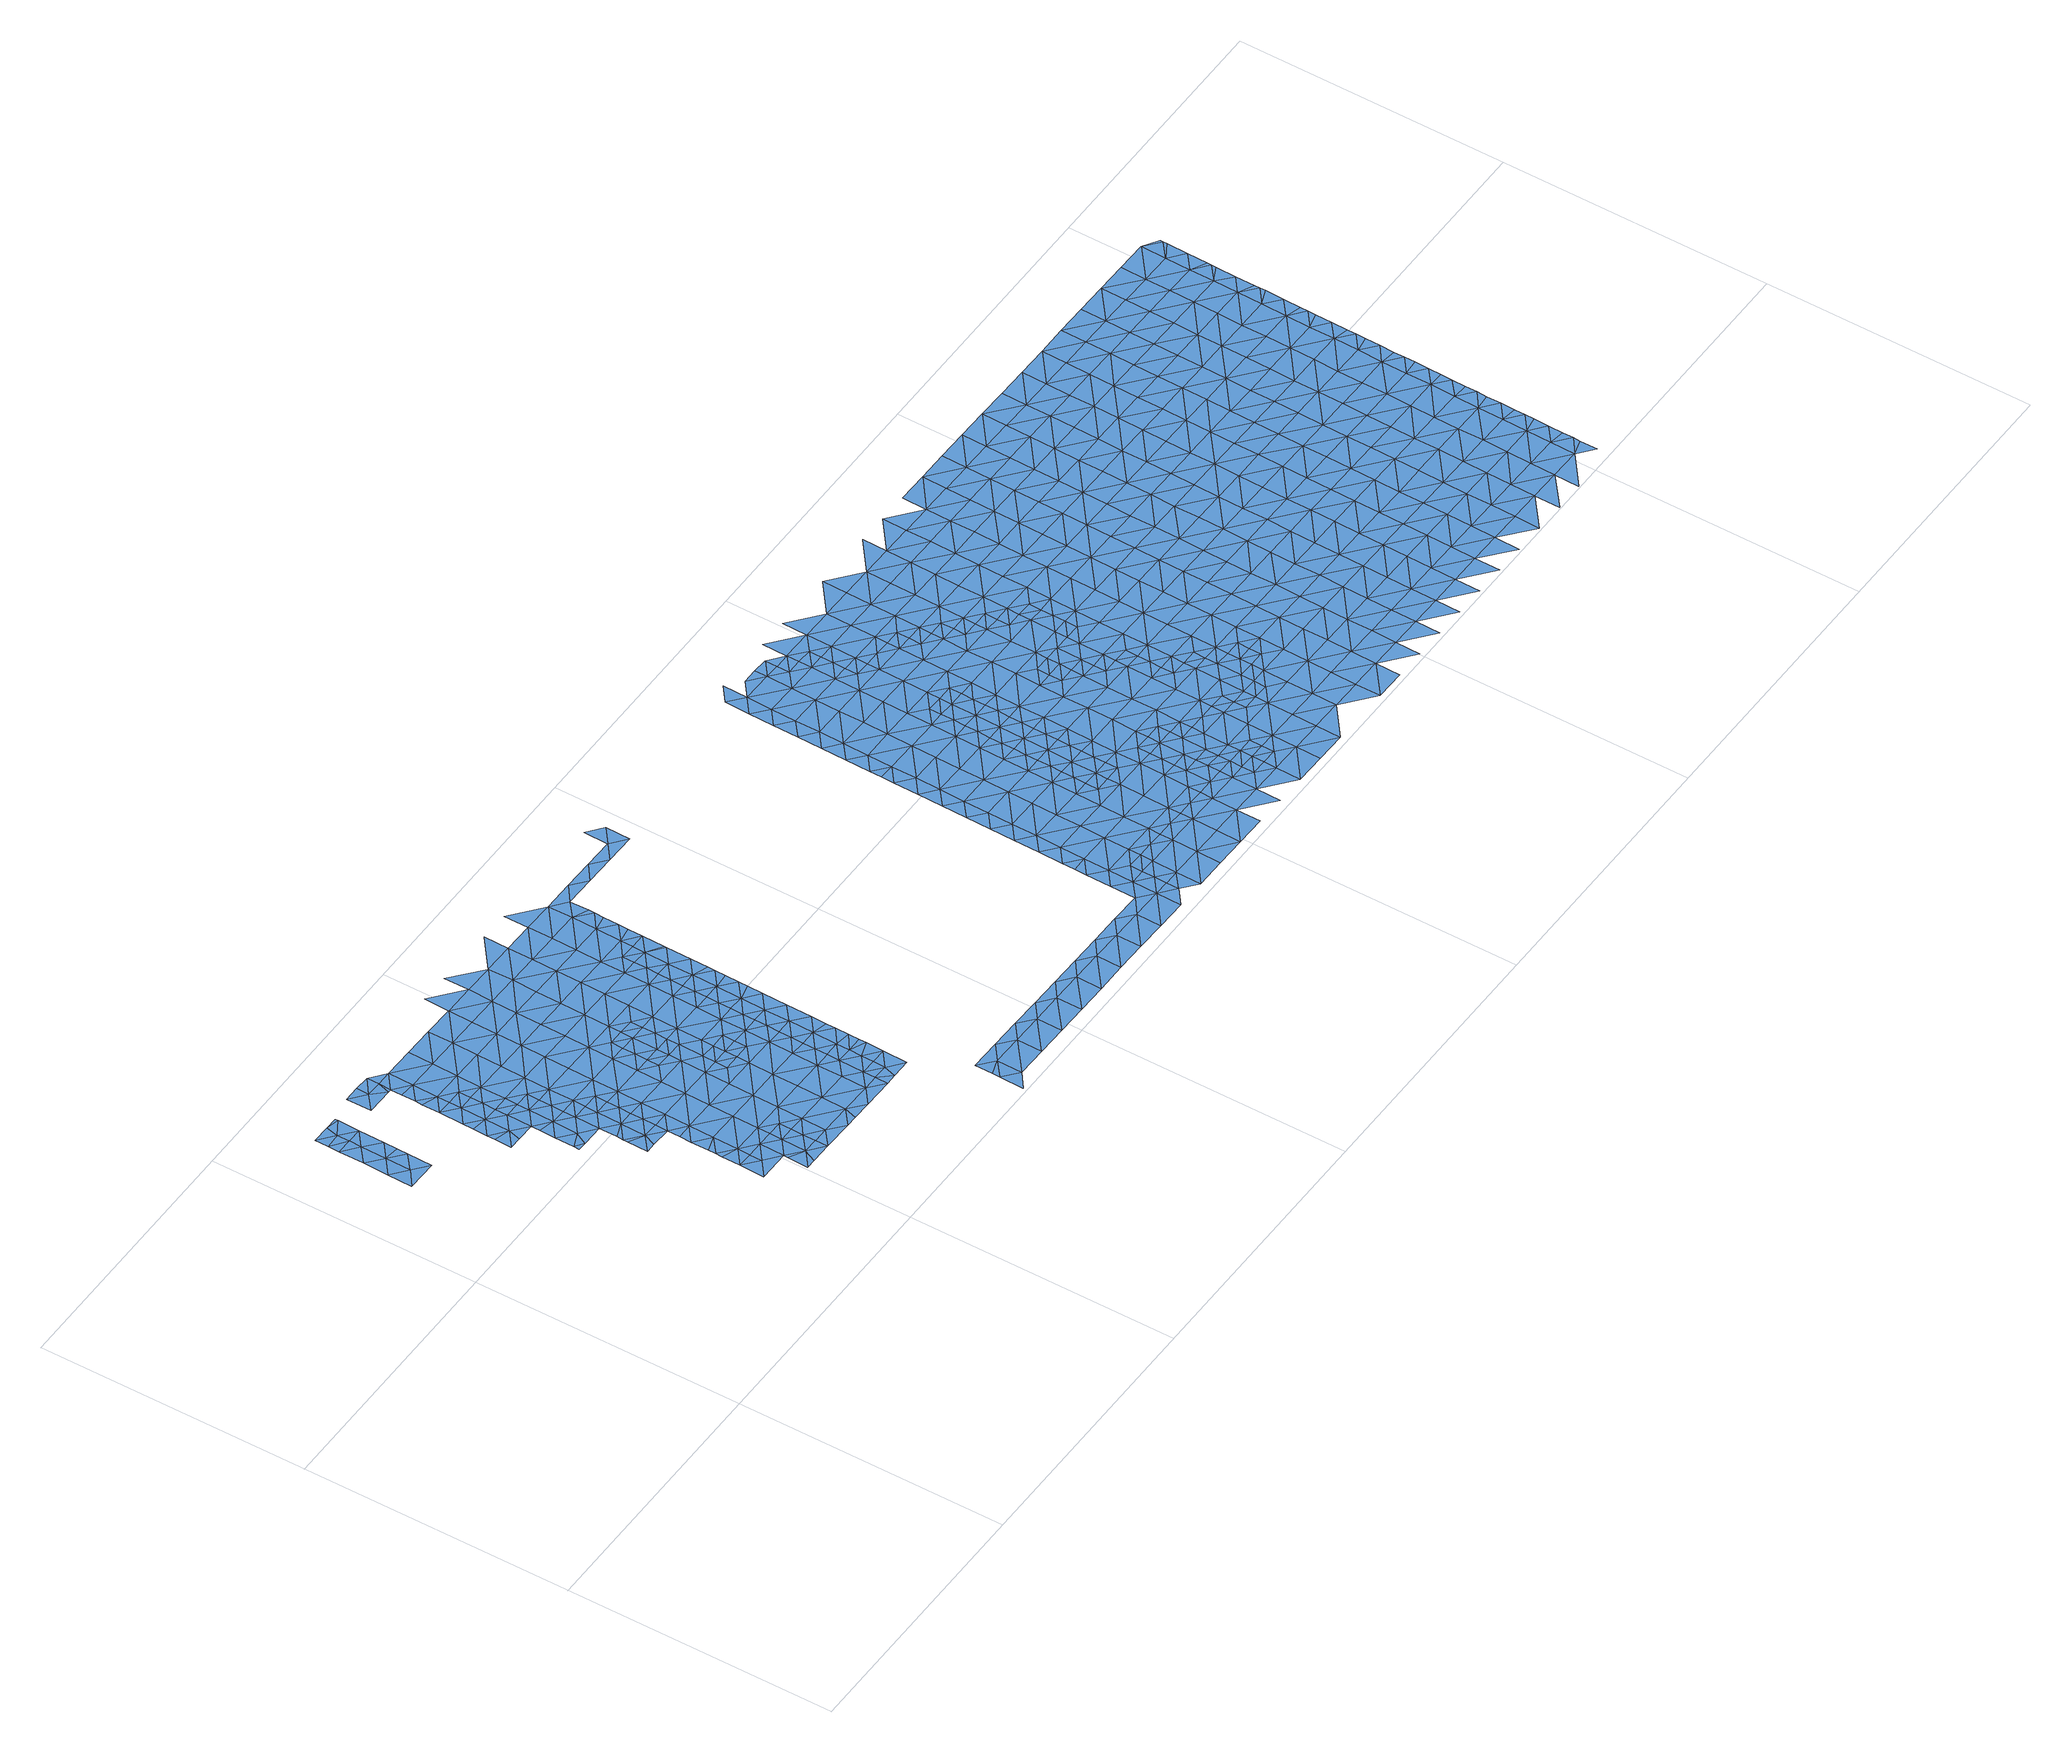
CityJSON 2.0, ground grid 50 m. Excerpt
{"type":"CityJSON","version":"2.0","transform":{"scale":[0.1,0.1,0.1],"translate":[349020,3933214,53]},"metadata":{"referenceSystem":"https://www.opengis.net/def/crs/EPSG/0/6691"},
"CityObjects":{
"waterbody1":{"type":"WaterBody","attributes":{"name":"7","class":"1140","function":"1","WaterBodyRiverFloodingRiskAttribute.description":"4","WaterBodyRiverFloodingRiskAttribute.rankOrg":"2","WaterBodyRiverFloodingRiskAttribute.adminType":"2","WaterBodyRiverFloodingRiskAttribute.scale":"L2"},"geometry":[{"type":"MultiSurface","lod":"1","boundaries":[[[0,1,2]],[[2,3,4]],[[5,1,0]],[[5,6,1]],[[2,1,3]],[[5,7,6]],[[8,6,7]],[[9,6,8]],[[9,1,6]],[[10,1,9]],[[3,1,10]],[[11,0,2]],[[12,11,2]],[[4,12,2]]]}]},
"waterbody2":{"type":"WaterBody","attributes":{"name":"7","class":"1140","function":"1","WaterBodyRiverFloodingRiskAttribute.description":"4","WaterBodyRiverFloodingRiskAttribute.rankOrg":"1","WaterBodyRiverFloodingRiskAttribute.adminType":"2","WaterBodyRiverFloodingRiskAttribute.scale":"L2"},"geometry":[{"type":"MultiSurface","lod":"1","boundaries":[[[13,14,4]],[[14,13,15]],[[15,13,16]],[[14,17,18]],[[14,15,17]],[[12,4,14]],[[14,18,12]],[[18,11,12]]]}]},
"waterbody3":{"type":"WaterBody","attributes":{"name":"7","class":"1140","function":"1","WaterBodyRiverFloodingRiskAttribute.description":"4","WaterBodyRiverFloodingRiskAttribute.rankOrg":"1","WaterBodyRiverFloodingRiskAttribute.adminType":"2","WaterBodyRiverFloodingRiskAttribute.scale":"L2"},"geometry":[{"type":"MultiSurface","lod":"1","boundaries":[[[19,20,21]],[[21,20,22]],[[21,22,23]],[[23,22,24]],[[25,24,22]],[[22,20,26]],[[26,25,22]]]}]},
"waterbody4":{"type":"WaterBody","attributes":{"name":"7","class":"1140","function":"1","WaterBodyRiverFloodingRiskAttribute.description":"4","WaterBodyRiverFloodingRiskAttribute.rankOrg":"3","WaterBodyRiverFloodingRiskAttribute.adminType":"2","WaterBodyRiverFloodingRiskAttribute.scale":"L2"},"geometry":[{"type":"MultiSurface","lod":"1","boundaries":[[[27,28,29]],[[30,27,29]],[[28,31,29]],[[32,33,19]],[[32,30,33]],[[34,35,36]],[[30,29,33]],[[31,37,29]],[[38,39,40]],[[40,39,41]],[[42,38,40]],[[43,19,33]],[[20,19,43]],[[44,35,45]],[[26,20,43]],[[35,34,45]],[[46,47,48]],[[37,49,29]],[[46,42,47]],[[47,42,40]],[[50,44,45]],[[51,44,50]],[[41,52,40]],[[37,51,50]],[[34,53,45]],[[33,29,49]],[[54,55,56]],[[57,58,59]],[[50,49,37]],[[54,48,47]],[[56,48,54]],[[59,60,57]],[[60,61,57]],[[62,47,40]],[[53,63,45]],[[43,33,64]],[[65,40,52]],[[66,67,68]],[[69,53,70]],[[66,55,54]],[[68,55,66]],[[70,58,69]],[[33,49,64]],[[62,54,47]],[[58,57,69]],[[61,71,57]],[[50,45,63]],[[72,73,74]],[[69,63,53]],[[75,49,50]],[[72,67,66]],[[74,67,72]],[[63,76,50]],[[65,52,77]],[[43,64,78]],[[62,40,65]],[[79,66,54]],[[71,80,57]],[[72,81,73]],[[62,82,54]],[[83,64,49]],[[84,81,71]],[[84,73,81]],[[77,85,65]],[[82,79,54]],[[79,72,66]],[[69,57,80]],[[75,50,76]],[[75,83,49]],[[86,87,88]],[[81,80,71]],[[86,89,87]],[[90,78,64]],[[87,91,88]],[[92,62,65]],[[72,93,81]],[[94,91,85]],[[95,65,85]],[[94,88,91]],[[79,93,72]],[[69,80,96]],[[87,89,97]],[[63,69,98]],[[62,92,82]],[[90,64,83]],[[69,96,98]],[[95,85,91]],[[93,99,81]],[[81,100,80]],[[76,63,101]],[[87,102,91]],[[65,95,92]],[[101,103,76]],[[102,87,97]],[[92,104,82]],[[63,98,101]],[[82,105,79]],[[75,103,83]],[[80,106,96]],[[75,76,103]],[[100,81,99]],[[91,107,95]],[[108,93,79]],[[109,90,83]],[[97,110,102]],[[93,111,99]],[[105,82,104]],[[105,108,79]],[[98,96,106]],[[91,102,107]],[[80,100,106]],[[98,112,101]],[[113,83,103]],[[110,114,102]],[[106,112,98]],[[115,116,99]],[[99,116,100]],[[115,99,111]],[[109,83,113]],[[95,107,117]],[[92,95,118]],[[111,93,108]],[[92,119,104]],[[112,120,101]],[[116,121,100]],[[104,122,105]],[[118,119,92]],[[121,123,100]],[[102,124,107]],[[95,117,118]],[[108,125,111]],[[120,126,101]],[[124,102,114]],[[106,100,123]],[[127,108,105]],[[103,101,126]],[[128,127,105]],[[128,105,122]],[[122,104,119]],[[107,129,117]],[[130,112,106]],[[113,103,131]],[[132,129,107]],[[129,118,117]],[[119,133,122]],[[134,108,127]],[[125,108,134]],[[130,120,112]],[[106,123,135]],[[131,103,126]],[[114,136,124]],[[109,113,131]],[[107,124,132]],[[137,138,109]],[[131,137,109]],[[123,139,135]],[[140,119,118]],[[141,126,120]],[[127,142,134]],[[106,135,130]],[[143,144,124]],[[142,127,145]],[[124,136,143]],[[132,124,144]],[[133,119,146]],[[139,147,135]],[[118,129,148]],[[149,150,151]],[[149,134,150]],[[120,130,141]],[[132,152,129]],[[126,153,131]],[[140,118,148]],[[134,142,150]],[[145,154,142]],[[132,144,152]],[[146,119,140]],[[155,130,135]],[[156,151,157]],[[158,159,129]],[[126,141,160]],[[129,159,148]],[[158,129,152]],[[151,150,157]],[[147,156,157]],[[161,150,142]],[[144,162,152]],[[135,147,163]],[[153,126,160]],[[164,165,137]],[[166,154,167]],[[168,141,130]],[[161,142,154]],[[159,169,148]],[[166,146,140]],[[167,146,166]],[[162,144,170]],[[169,171,148]],[[137,131,164]],[[147,157,163]],[[155,135,163]],[[140,148,171]],[[164,131,153]],[[172,157,150]],[[173,152,162]],[[174,166,140]],[[161,154,166]],[[170,175,162]],[[176,174,140]],[[176,140,171]],[[177,173,162]],[[178,150,161]],[[130,155,168]],[[160,179,153]],[[180,161,166]],[[157,181,163]],[[160,141,179]],[[182,180,166]],[[177,162,175]],[[182,166,174]],[[177,183,173]],[[172,150,178]],[[181,155,163]],[[141,168,179]],[[184,164,153]],[[185,186,161]],[[185,161,180]],[[181,157,172]],[[187,168,155]],[[178,161,186]],[[188,184,153]],[[188,153,179]],[[189,190,178]],[[189,178,186]],[[191,179,168]],[[172,178,190]],[[184,192,164]],[[187,155,181]],[[193,194,172]],[[172,194,181]],[[172,190,193]],[[191,168,187]],[[195,196,181]],[[181,196,187]],[[181,194,195]],[[188,179,197]],[[179,191,197]],[[196,198,187]],[[198,199,187]],[[200,201,188]],[[191,187,199]],[[188,197,200]],[[184,188,201]],[[202,197,191]],[[191,199,203]],[[204,200,197]],[[199,205,203]],[[202,191,203]],[[202,204,197]],[[200,206,201]],[[205,207,203]],[[208,203,207]],[[206,200,204]],[[209,201,206]],[[202,203,210]],[[210,203,208]],[[211,212,202]],[[211,202,210]],[[204,202,212]],[[213,206,204]],[[214,213,204]],[[214,204,212]],[[215,206,213]],[[216,215,213]],[[217,215,216]],[[216,218,217]],[[217,218,219]],[[219,218,220]],[[221,222,219]],[[219,220,221]],[[223,224,225]],[[226,224,227]],[[226,225,224]],[[228,229,230]],[[231,227,224]],[[230,227,231]],[[228,230,231]],[[223,232,224]],[[231,233,228]],[[223,234,232]],[[235,233,231]],[[231,224,235]],[[235,224,232]],[[234,236,232]],[[237,233,235]],[[238,235,232]],[[235,239,237]],[[240,238,232]],[[232,236,240]],[[235,238,239]],[[236,241,240]],[[242,239,238]],[[243,242,238]],[[238,240,241]],[[236,244,241]],[[238,245,243]],[[245,238,241]],[[246,243,245]],[[247,245,241]],[[248,246,245]],[[241,249,247]],[[248,245,250]],[[245,247,250]],[[251,248,250]],[[247,252,250]],[[253,251,250]],[[254,255,256]],[[254,257,255]],[[258,253,250]],[[247,259,252]],[[258,250,252]],[[257,260,255]],[[259,247,261]],[[255,262,256]],[[263,262,264]],[[263,256,262]],[[260,265,255]],[[266,252,259]],[[267,264,262]],[[268,269,253]],[[255,270,262]],[[271,272,273]],[[271,274,272]],[[261,275,259]],[[255,265,270]],[[269,276,265]],[[274,277,272]],[[278,267,262]],[[270,279,262]],[[279,278,262]],[[266,259,280]],[[269,268,276]],[[265,281,270]],[[277,282,272]],[[265,276,281]],[[268,283,276]],[[284,285,286]],[[284,287,285]],[[261,288,275]],[[280,259,275]],[[285,287,289]],[[290,270,281]],[[282,291,272]],[[285,292,286]],[[272,291,293]],[[292,282,294]],[[294,286,292]],[[289,295,285]],[[296,280,275]],[[297,280,296]],[[281,298,290]],[[292,291,282]],[[283,297,296]],[[299,300,276]],[[276,283,299]],[[288,301,275]],[[300,298,281]],[[281,276,300]],[[283,296,299]],[[302,296,275]],[[301,302,275]],[[292,285,303]],[[285,295,303]],[[304,303,295]],[[296,305,299]],[[306,298,300]],[[291,292,307]],[[308,309,291]],[[299,310,300]],[[311,305,296]],[[292,303,307]],[[311,296,302]],[[312,306,300]],[[304,313,303]],[[310,312,300]],[[314,315,316]],[[308,291,307]],[[316,317,318]],[[299,305,310]],[[318,317,319]],[[320,302,301]],[[321,306,312]],[[313,322,303]],[[314,316,318]],[[320,311,302]],[[323,324,313]],[[323,325,324]],[[319,326,318]],[[325,327,324]],[[328,310,305]],[[307,303,322]],[[324,322,313]],[[307,329,308]],[[330,305,311]],[[326,331,318]],[[314,318,331]],[[327,332,324]],[[305,333,328]],[[334,335,326]],[[334,336,335]],[[307,322,329]],[[330,311,320]],[[336,337,335]],[[338,333,305]],[[339,322,324]],[[330,338,305]],[[335,340,326]],[[326,340,331]],[[341,342,332]],[[339,324,332]],[[341,343,342]],[[308,329,344]],[[337,345,335]],[[342,343,346]],[[347,348,349]],[[348,350,351]],[[351,349,348]],[[352,331,340]],[[308,344,353]],[[339,354,322]],[[339,332,342]],[[338,355,333]],[[345,356,335]],[[346,357,342]],[[335,356,340]],[[329,322,354]],[[358,333,355]],[[358,359,360]],[[361,362,345]],[[361,350,362]],[[330,320,363]],[[350,348,362]],[[329,364,344]],[[347,365,348]],[[363,320,366]],[[352,340,367]],[[359,358,355]],[[368,339,342]],[[363,369,330]],[[362,356,345]],[[330,370,338]],[[344,364,353]],[[369,370,330]],[[370,355,338]],[[371,372,373]],[[329,354,374]],[[375,362,348]],[[373,372,376]],[[357,371,373]],[[340,377,367]],[[378,379,380]],[[379,365,381]],[[342,357,368]],[[375,348,365]],[[381,380,379]],[[382,354,339]],[[340,356,377]],[[329,374,364]],[[359,355,383]],[[357,373,368]],[[376,384,373]],[[370,385,355]],[[375,386,362]],[[387,339,368]],[[375,365,379]],[[388,389,390]],[[388,367,389]],[[354,391,374]],[[355,385,383]],[[378,392,379]],[[367,377,389]],[[363,366,393]],[[384,394,373]],[[389,395,390]],[[373,394,368]],[[356,362,396]],[[339,387,382]],[[374,391,364]],[[369,363,393]],[[397,390,395]],[[366,398,393]],[[384,397,395]],[[377,356,396]],[[393,399,369]],[[362,386,396]],[[391,354,382]],[[400,401,392]],[[395,394,384]],[[379,402,375]],[[400,383,401]],[[403,387,368]],[[394,404,368]],[[383,385,401]],[[370,369,399]],[[379,392,405]],[[389,377,406]],[[375,402,386]],[[404,403,368]],[[399,407,370]],[[387,403,382]],[[377,396,406]],[[389,408,395]],[[392,401,405]],[[364,391,409]],[[379,405,402]],[[385,370,410]],[[411,389,406]],[[364,409,412]],[[395,413,394]],[[414,399,393]],[[410,370,407]],[[396,386,415]],[[408,389,411]],[[416,406,396]],[[391,382,417]],[[401,385,418]],[[394,413,404]],[[386,402,415]],[[417,382,403]],[[391,419,409]],[[418,385,410]],[[405,401,418]],[[414,393,420]],[[421,407,399]],[[422,416,396]],[[413,395,408]],[[423,403,404]],[[424,411,406]],[[396,415,422]],[[413,423,404]],[[425,421,399]],[[391,417,419]],[[402,405,426]],[[425,399,414]],[[427,417,403]],[[407,428,410]],[[405,418,426]],[[421,428,407]],[[409,419,429]],[[415,402,430]],[[424,406,416]],[[430,402,426]],[[431,422,415]],[[432,409,429]],[[427,403,423]],[[408,411,433]],[[417,434,419]],[[418,410,428]],[[414,435,425]],[[418,436,426]],[[413,408,433]],[[437,415,430]],[[411,424,433]],[[438,417,427]],[[419,434,429]],[[431,415,437]],[[425,439,421]],[[431,440,422]],[[426,441,430]],[[423,413,442]],[[414,443,435]],[[435,439,425]],[[434,417,438]],[[418,428,436]],[[416,422,440]],[[429,444,432]],[[413,433,442]],[[442,445,423]],[[423,446,427]],[[434,444,429]],[[424,416,440]],[[430,447,437]],[[445,446,423]],[[424,448,433]],[[426,436,441]],[[449,438,427]],[[447,430,441]],[[437,450,431]],[[446,449,427]],[[421,439,451]],[[428,421,452]],[[447,450,437]],[[424,440,448]],[[436,428,452]],[[435,453,439]],[[454,440,431]],[[421,451,452]],[[436,455,441]],[[456,453,435]],[[434,438,449]],[[452,455,436]],[[450,454,431]],[[434,457,444]],[[433,448,458]],[[442,433,459]],[[439,460,451]],[[461,448,440]],[[459,462,442]],[[453,460,439]],[[455,463,441]],[[433,458,459]],[[441,464,447]],[[454,461,440]],[[445,442,462]],[[434,449,457]],[[465,450,447]],[[446,445,462]],[[448,466,458]],[[462,467,446]],[[444,457,468]],[[469,444,470]],[[465,454,450]],[[441,463,464]],[[451,460,471]],[[452,451,472]],[[466,448,461]],[[458,473,459]],[[474,457,449]],[[444,468,470]],[[475,460,453]],[[449,446,476]],[[455,452,472]],[[477,461,454]],[[451,471,472]],[[455,478,463]],[[479,475,453]],[[447,464,465]],[[472,478,455]],[[473,458,466]],[[446,467,476]],[[457,474,468]],[[480,481,459]],[[475,482,460]],[[477,454,465]],[[474,449,476]],[[462,481,467]],[[477,483,461]],[[461,484,466]],[[468,485,470]],[[459,473,480]],[[462,459,481]],[[482,486,460]],[[471,460,486]],[[463,478,487]],[[464,463,488]],[[467,489,476]],[[466,490,473]],[[491,478,472]],[[468,474,485]],[[465,464,488]],[[492,477,465]],[[484,490,466]],[[490,480,473]],[[463,487,488]],[[472,471,491]],[[461,483,484]],[[489,467,481]],[[493,482,475]],[[470,485,494]],[[471,486,491]],[[495,481,480]],[[492,465,488]],[[496,483,477]],[[474,476,497]],[[478,498,487]],[[497,476,489]],[[474,499,485]],[[500,486,482]],[[501,478,491]],[[475,502,493]],[[493,503,482]],[[504,477,492]],[[480,490,495]],[[481,505,489]],[[500,491,486]],[[474,497,499]],[[499,506,485]],[[485,507,494]],[[496,477,504]],[[484,483,496]],[[478,501,498]],[[508,505,481]],[[484,509,490]],[[488,487,510]],[[481,495,508]],[[489,511,497]],[[510,487,498]],[[492,488,510]],[[512,504,492]],[[482,503,500]],[[500,513,491]],[[507,485,506]],[[490,514,495]],[[515,499,497]],[[484,496,509]],[[501,491,513]],[[493,516,503]],[[517,516,493]],[[512,492,510]],[[511,489,505]],[[513,518,501]],[[514,490,509]],[[501,519,498]],[[504,520,496]],[[514,521,495]],[[495,522,508]],[[518,519,501]],[[519,510,498]],[[523,504,512]],[[503,524,500]],[[515,497,511]],[[506,499,515]],[[508,522,505]],[[496,525,509]],[[526,512,510]],[[503,516,527]],[[504,523,520]],[[519,526,510]],[[495,521,522]],[[505,528,511]],[[529,506,515]],[[522,528,505]],[[513,500,524]],[[507,506,530]],[[503,527,524]],[[525,496,520]],[[513,531,518]],[[514,509,525]],[[532,521,514]],[[530,506,529]],[[526,533,512]],[[512,534,523]],[[535,515,511]],[[525,532,514]],[[536,527,516]],[[533,534,512]],[[534,520,523]],[[537,519,518]],[[538,535,511]],[[513,524,531]],[[515,535,529]],[[532,539,521]],[[511,528,538]],[[540,537,518]],[[541,525,520]],[[540,518,531]],[[519,537,526]],[[539,542,521]],[[516,543,536]],[[529,544,530]],[[522,521,542]],[[535,544,529]],[[524,545,531]],[[526,546,533]],[[527,536,547]],[[524,527,545]],[[537,546,526]],[[520,534,541]],[[541,548,525]],[[525,549,532]],[[528,522,550]],[[528,551,538]],[[544,552,530]],[[527,547,545]],[[543,553,536]],[[554,539,532]],[[522,542,550]],[[553,547,536]],[[540,531,555]],[[549,525,548]],[[554,542,539]],[[534,556,541]],[[535,538,551]],[[531,545,555]],[[557,544,535]],[[533,546,558]],[[534,533,556]],[[528,550,551]],[[559,560,540]],[[560,546,537]],[[561,548,541]],[[562,550,542]],[[533,558,556]],[[540,555,559]],[[537,540,560]],[[532,549,554]],[[557,535,551]],[[563,552,544]],[[564,558,546]],[[547,553,565]],[[545,547,566]],[[548,567,549]],[[568,551,550]],[[541,556,561]],[[561,567,548]],[[569,544,557]],[[542,554,562]],[[555,545,566]],[[570,564,546]],[[547,565,566]],[[570,546,560]],[[571,572,553]],[[558,564,556]],[[567,573,549]],[[544,569,563]],[[549,574,554]],[[550,562,575]],[[551,576,557]],[[553,572,565]],[[577,555,566]],[[573,574,549]],[[568,550,575]],[[556,578,561]],[[559,555,579]],[[557,576,569]],[[554,580,562]],[[579,555,577]],[[560,559,579]],[[578,556,564]],[[551,568,576]],[[576,581,569]],[[569,582,563]],[[570,560,583]],[[566,584,577]],[[567,561,585]],[[586,573,567]],[[583,560,579]],[[575,562,580]],[[565,572,587]],[[566,565,584]],[[554,574,580]],[[561,578,585]],[[564,570,588]],[[589,578,564]],[[565,587,584]],[[590,579,577]],[[591,592,572]],[[568,575,593]],[[584,594,577]],[[586,567,585]],[[582,569,581]],[[570,583,588]],[[595,576,568]],[[575,580,593]],[[593,596,568]],[[594,590,577]],[[572,592,587]],[[597,598,573]],[[589,564,588]],[[599,585,578]],[[574,598,580]],[[576,595,581]],[[573,586,597]],[[574,573,598]],[[583,579,590]],[[600,584,587]],[[601,588,583]],[[602,578,589]],[[595,568,596]],[[585,599,586]],[[580,603,593]],[[581,604,582]],[[605,587,592]],[[599,578,602]],[[584,600,594]],[[586,606,597]],[[583,590,607]],[[603,580,598]],[[599,606,586]],[[581,595,604]],[[589,588,601]],[[587,605,600]],[[583,607,601]],[[596,593,608]],[[609,595,596]],[[597,610,598]],[[592,611,605]],[[606,610,597]],[[593,603,608]],[[612,592,613]],[[614,615,594]],[[615,607,590]],[[582,604,616]],[[602,589,617]],[[611,592,612]],[[617,589,601]],[[594,600,614]],[[611,618,605]],[[590,594,615]],[[619,600,605]],[[609,596,608]],[[595,620,604]],[[610,621,598]],[[599,602,622]],[[619,605,618]],[[621,623,598]],[[615,624,607]],[[625,614,600]],[[607,626,601]],[[602,617,622]],[[604,627,616]],[[603,598,623]],[[603,628,608]],[[629,600,619]],[[595,609,620]],[[620,627,604]],[[601,626,617]],[[625,600,629]],[[630,599,622]],[[606,599,631]],[[606,632,610]],[[633,614,625]],[[626,607,624]],[[631,599,630]],[[615,614,634]],[[632,621,610]],[[634,614,633]],[[609,608,628]],[[603,623,628]],[[635,624,615]],[[617,636,622]],[[637,616,627]],[[615,634,638]],[[632,606,631]],[[639,623,621]],[[640,617,626]],[[620,609,641]],[[642,627,620]],[[615,638,635]],[[641,609,628]],[[643,626,624]],[[632,639,621]],[[644,643,624]],[[644,624,635]],[[630,622,636]],[[617,640,636]],[[636,645,630]],[[642,620,641]],[[646,640,626]],[[630,647,631]],[[648,646,626]],[[648,626,643]],[[649,650,623]],[[649,623,639]],[[651,627,642]],[[628,623,650]],[[640,652,636]],[[637,627,653]],[[632,631,647]],[[640,646,654]],[[655,642,641]],[[630,645,647]],[[640,654,652]],[[627,651,653]],[[632,656,639]],[[641,628,655]],[[657,658,636]],[[657,636,652]],[[656,649,639]],[[645,636,658]],[[628,650,655]],[[642,659,651]],[[632,647,660]],[[655,659,642]],[[661,662,645]],[[645,658,661]],[[647,645,662]],[[632,660,656]],[[651,663,653]],[[656,664,649]],[[649,665,650]],[[659,663,651]],[[666,667,647]],[[647,667,660]],[[666,647,662]],[[665,655,650]],[[668,659,655]],[[660,667,669]],[[656,660,670]],[[649,664,665]],[[660,669,670]],[[653,663,671]],[[672,673,656]],[[656,673,664]],[[672,656,670]],[[659,674,663]],[[655,665,668]],[[668,674,659]],[[675,665,664]],[[673,676,664]],[[676,675,664]],[[674,677,663]],[[663,678,671]],[[679,680,665]],[[665,680,668]],[[679,665,675]],[[681,674,668]],[[668,680,682]],[[663,677,678]],[[668,682,681]],[[683,677,674]],[[684,683,674]],[[684,674,681]],[[685,686,677]],[[685,677,683]],[[678,677,686]],[[687,678,686]]]}]},
"waterbody5":{"type":"WaterBody","attributes":{"name":"7","class":"1140","function":"1","WaterBodyRiverFloodingRiskAttribute.description":"4","WaterBodyRiverFloodingRiskAttribute.rankOrg":"2","WaterBodyRiverFloodingRiskAttribute.adminType":"2","WaterBodyRiverFloodingRiskAttribute.scale":"L2"},"geometry":[{"type":"MultiSurface","lod":"1","boundaries":[[[688,60,689]],[[690,28,691]],[[692,71,61]],[[688,693,60]],[[688,694,693]],[[695,692,693]],[[696,697,698]],[[689,699,688]],[[51,37,690]],[[74,695,67]],[[36,700,701]],[[702,703,700]],[[704,702,700]],[[704,700,705]],[[51,690,44]],[[690,705,44]],[[73,695,74]],[[73,84,692]],[[84,71,692]],[[35,44,705]],[[31,28,690]],[[691,705,690]],[[58,706,689]],[[706,58,70]],[[70,53,706]],[[706,53,34]],[[59,58,689]],[[60,59,689]],[[707,705,691]],[[705,707,704]],[[708,700,703]],[[700,708,701]],[[709,694,710]],[[711,698,712]],[[698,711,55]],[[68,698,55]],[[67,698,68]],[[67,695,698]],[[695,696,698]],[[713,696,695]],[[713,695,693]],[[61,60,692]],[[693,692,60]],[[73,692,695]],[[689,714,699]],[[710,688,699]],[[710,694,688]],[[697,712,698]],[[31,690,37]],[[35,705,36]],[[36,705,700]],[[34,36,706]],[[706,36,701]],[[706,701,689]],[[689,701,714]]]}]},
"waterbody6":{"type":"WaterBody","attributes":{"name":"7","class":"1140","function":"1","WaterBodyRiverFloodingRiskAttribute.description":"4","WaterBodyRiverFloodingRiskAttribute.rankOrg":"2","WaterBodyRiverFloodingRiskAttribute.adminType":"2","WaterBodyRiverFloodingRiskAttribute.scale":"L2"},"geometry":[{"type":"MultiSurface","lod":"1","boundaries":[[[52,41,715]],[[94,85,716]],[[41,39,715]],[[39,717,715]],[[717,718,715]],[[719,720,718]],[[718,52,715]],[[77,52,716]],[[52,718,716]],[[716,85,77]],[[720,716,718]],[[89,720,721]],[[720,719,722]],[[722,721,720]],[[86,720,89]],[[86,88,720]],[[88,716,720]],[[94,716,88]]]}]},
"waterbody7":{"type":"WaterBody","attributes":{"name":"7","class":"1140","function":"1","WaterBodyRiverFloodingRiskAttribute.description":"4","WaterBodyRiverFloodingRiskAttribute.rankOrg":"2","WaterBodyRiverFloodingRiskAttribute.adminType":"2","WaterBodyRiverFloodingRiskAttribute.scale":"L2"},"geometry":[{"type":"MultiSurface","lod":"1","boundaries":[[[723,149,151]],[[125,134,149]],[[125,149,723]],[[115,125,723]],[[111,125,115]],[[724,156,139]],[[139,156,147]],[[139,123,724]],[[123,121,724]],[[723,724,116]],[[121,116,724]],[[151,724,723]],[[115,723,116]],[[156,724,151]]]}]},
"waterbody8":{"type":"WaterBody","attributes":{"name":"7","class":"1140","function":"1","WaterBodyRiverFloodingRiskAttribute.description":"4","WaterBodyRiverFloodingRiskAttribute.rankOrg":"2","WaterBodyRiverFloodingRiskAttribute.adminType":"2","WaterBodyRiverFloodingRiskAttribute.scale":"L2"},"geometry":[{"type":"MultiSurface","lod":"1","boundaries":[[[128,133,725]],[[128,122,133]],[[145,127,128]],[[145,128,725]],[[133,146,725]],[[725,146,167]],[[154,725,167]],[[154,145,725]]]}]},
"waterbody9":{"type":"WaterBody","attributes":{"name":"7","class":"1140","function":"1","WaterBodyRiverFloodingRiskAttribute.description":"4","WaterBodyRiverFloodingRiskAttribute.rankOrg":"2","WaterBodyRiverFloodingRiskAttribute.adminType":"2","WaterBodyRiverFloodingRiskAttribute.scale":"L2"},"geometry":[{"type":"MultiSurface","lod":"1","boundaries":[[[726,175,727]],[[728,726,727]],[[170,144,727]],[[175,170,727]],[[728,143,136]],[[143,728,727]],[[144,143,727]]]}]},
"waterbody10":{"type":"WaterBody","attributes":{"name":"7","class":"1140","function":"1","WaterBodyRiverFloodingRiskAttribute.description":"4","WaterBodyRiverFloodingRiskAttribute.rankOrg":"2","WaterBodyRiverFloodingRiskAttribute.adminType":"2","WaterBodyRiverFloodingRiskAttribute.scale":"L2"},"geometry":[{"type":"MultiSurface","lod":"1","boundaries":[[[729,730,731]],[[732,731,733]],[[734,732,733]],[[731,730,733]],[[735,734,733]],[[736,733,730]],[[736,730,737]],[[735,733,736]],[[735,736,738]],[[739,740,737]],[[736,737,740]],[[738,736,740]],[[741,738,740]],[[739,742,740]],[[742,741,740]],[[739,743,742]],[[744,741,742]],[[743,745,742]],[[746,745,743]],[[745,744,742]],[[747,744,745]],[[746,748,745]],[[748,747,745]],[[746,749,748]],[[750,747,748]],[[749,751,748]],[[751,750,748]],[[749,752,751]],[[753,750,751]],[[754,751,752]],[[755,754,752]],[[753,751,754]],[[756,753,754]],[[757,754,755]],[[757,756,754]],[[755,758,757]],[[759,756,760]],[[756,757,760]],[[757,758,225]],[[225,226,757]],[[761,759,760]],[[762,759,761]],[[226,227,757]],[[757,227,760]],[[763,764,762]],[[764,763,765]],[[229,761,760]],[[763,762,761]],[[230,229,760]],[[230,760,227]],[[766,767,765]],[[766,765,763]],[[768,769,767]],[[770,761,229]],[[761,771,763]],[[768,767,766]],[[771,766,763]],[[770,229,228]],[[772,769,773]],[[771,761,770]],[[769,768,773]],[[766,774,768]],[[771,774,766]],[[775,772,776]],[[228,233,770]],[[772,773,776]],[[777,775,778]],[[775,776,778]],[[233,779,770]],[[780,776,773]],[[768,774,781]],[[773,768,782]],[[771,770,779]],[[783,777,784]],[[782,768,781]],[[777,778,784]],[[780,778,776]],[[771,785,774]],[[237,779,233]],[[784,786,783]],[[787,783,786]],[[780,773,782]],[[788,789,787]],[[774,790,781]],[[778,791,784]],[[771,779,785]],[[786,788,787]],[[780,791,778]],[[789,788,792]],[[237,239,779]],[[793,794,792]],[[774,785,790]],[[791,795,784]],[[793,792,788]],[[239,796,779]],[[797,798,794]],[[781,790,799]],[[782,781,800]],[[786,784,801]],[[786,802,788]],[[785,779,796]],[[797,794,793]],[[800,781,799]],[[780,782,800]],[[803,791,780]],[[801,784,795]],[[785,804,790]],[[788,802,793]],[[797,805,798]],[[798,805,806]],[[790,807,799]],[[239,242,796]],[[808,795,791]],[[785,796,809]],[[786,801,802]],[[793,810,797]],[[780,800,803]],[[807,811,799]],[[812,800,799]],[[806,813,814]],[[242,243,796]],[[811,812,799]],[[790,804,807]],[[815,808,791]],[[785,809,804]],[[806,805,813]],[[810,793,802]],[[816,817,814]],[[791,803,815]],[[812,818,800]],[[819,803,800]],[[818,819,800]],[[814,813,816]],[[820,796,243]],[[801,821,802]],[[822,807,804]],[[801,795,821]],[[819,823,803]],[[816,824,817]],[[797,810,825]],[[805,797,826]],[[823,827,803]],[[803,827,815]],[[821,795,808]],[[828,817,824]],[[809,796,829]],[[809,830,804]],[[802,831,810]],[[797,825,826]],[[804,832,822]],[[813,833,816]],[[827,834,815]],[[243,246,820]],[[813,805,833]],[[829,796,820]],[[829,830,809]],[[834,835,815]],[[815,835,808]],[[836,828,824]],[[830,832,804]],[[805,826,833]],[[816,837,824]],[[802,821,831]],[[831,838,810]],[[810,839,825]],[[246,248,820]],[[833,837,816]],[[840,841,808]],[[808,841,821]],[[808,835,840]],[[825,842,826]],[[837,843,824]],[[257,820,248]],[[844,845,821]],[[821,845,831]],[[829,820,257]],[[830,846,832]],[[821,841,844]],[[846,847,848]],[[824,843,849]],[[810,838,839]],[[848,832,846]],[[254,256,829]],[[829,256,830]],[[845,850,831]],[[851,838,831]],[[829,257,254]],[[850,851,831]],[[846,852,847]],[[842,825,839]],[[833,826,842]],[[852,853,854]],[[256,263,830]],[[257,248,855]],[[854,847,852]],[[855,248,251]],[[263,264,830]],[[830,264,846]],[[856,849,843]],[[852,857,853]],[[837,274,843]],[[260,257,855]],[[837,833,858]],[[859,857,860]],[[858,833,842]],[[859,853,857]],[[253,855,251]],[[861,838,851]],[[838,862,839]],[[274,271,843]],[[863,864,860]],[[843,273,856]],[[264,865,846]],[[269,260,855]],[[866,852,846]],[[857,863,860]],[[271,273,843]],[[837,867,274]],[[839,862,842]],[[864,863,868]],[[869,861,851]],[[269,855,253]],[[837,858,867]],[[865,866,846]],[[870,871,868]],[[872,857,852]],[[260,269,265]],[[838,861,862]],[[858,842,287]],[[871,870,873]],[[862,874,842]],[[277,274,867]],[[264,267,865]],[[287,284,858]],[[868,863,870]],[[869,875,861]],[[284,286,858]],[[858,286,867]],[[857,872,863]],[[876,877,878]],[[287,842,874]],[[876,873,877]],[[282,277,867]],[[267,278,865]],[[286,294,867]],[[873,870,877]],[[852,866,872]],[[294,282,867]],[[863,879,870]],[[875,880,861]],[[877,881,878]],[[861,880,862]],[[882,881,875]],[[882,878,881]],[[289,287,874]],[[278,883,865]],[[865,883,866]],[[884,278,279]],[[879,863,872]],[[881,880,875]],[[279,270,884]],[[870,885,877]],[[270,290,884]],[[886,872,866]],[[884,883,278]],[[874,862,887]],[[289,874,295]],[[870,879,888]],[[877,889,881]],[[890,295,874]],[[862,880,887]],[[887,890,874]],[[290,298,884]],[[885,870,888]],[[889,880,881]],[[886,866,883]],[[879,317,888]],[[298,891,884]],[[879,872,892]],[[889,877,885]],[[884,891,883]],[[893,887,880]],[[872,886,892]],[[892,894,879]],[[315,885,888]],[[304,295,890]],[[325,890,887]],[[316,315,888]],[[879,894,317]],[[316,888,317]],[[883,895,886]],[[306,891,298]],[[891,895,883]],[[896,325,887]],[[880,889,893]],[[890,313,304]],[[323,313,890]],[[885,897,889]],[[890,325,323]],[[896,887,893]],[[886,898,892]],[[319,317,894]],[[897,885,315]],[[306,321,891]],[[892,336,894]],[[899,893,889]],[[886,895,900]],[[897,899,889]],[[894,326,319]],[[327,325,896]],[[310,328,312]],[[334,326,894]],[[897,315,314]],[[892,898,336]],[[893,343,896]],[[894,336,334]],[[886,900,898]],[[901,891,321]],[[891,902,895]],[[321,312,903]],[[332,327,896]],[[895,349,900]],[[312,328,903]],[[314,331,897]],[[341,332,896]],[[893,904,343]],[[341,896,343]],[[904,893,899]],[[901,321,903]],[[337,336,898]],[[349,351,900]],[[350,898,900]],[[351,350,900]],[[902,891,901]],[[895,902,349]],[[328,358,903]],[[333,358,328]],[[361,337,898]],[[905,899,897]],[[346,343,904]],[[358,360,903]],[[903,360,901]],[[899,372,904]],[[898,350,361]],[[361,345,337]],[[897,331,906]],[[347,349,902]],[[380,902,901]],[[360,380,901]],[[371,357,904]],[[331,352,906]],[[899,905,372]],[[371,904,372]],[[381,347,902]],[[346,904,357]],[[897,906,905]],[[380,381,902]],[[907,380,360]],[[352,388,906]],[[359,907,360]],[[365,347,381]],[[376,372,905]],[[388,390,906]],[[906,390,905]],[[352,367,388]],[[378,380,907]],[[397,376,905]],[[390,397,905]],[[359,383,907]],[[397,384,376]],[[907,392,378]],[[400,392,907]],[[907,383,400]]]}]},
"waterbody11":{"type":"WaterBody","attributes":{"name":"7","class":"1140","function":"1","WaterBodyRiverFloodingRiskAttribute.description":"4","WaterBodyRiverFloodingRiskAttribute.rankOrg":"2","WaterBodyRiverFloodingRiskAttribute.adminType":"2","WaterBodyRiverFloodingRiskAttribute.scale":"L2"},"geometry":[{"type":"MultiSurface","lod":"1","boundaries":[[[908,909,910]],[[911,909,908]],[[911,186,909]],[[189,186,911]],[[193,190,912]],[[190,911,912]],[[911,913,912]],[[914,913,911]],[[910,909,915]],[[916,917,915]],[[918,919,920]],[[919,918,921]],[[921,918,159]],[[917,922,923]],[[917,916,922]],[[916,174,922]],[[182,174,916]],[[185,180,909]],[[909,180,916]],[[205,924,207]],[[205,199,924]],[[198,924,199]],[[198,196,924]],[[925,924,196]],[[926,924,925]],[[927,924,926]],[[928,912,929]],[[925,912,928]],[[194,912,925]],[[195,194,925]],[[929,912,913]],[[169,159,918]],[[176,171,922]],[[922,171,918]],[[171,169,918]],[[183,930,173]],[[173,930,921]],[[921,152,173]],[[158,152,921]],[[158,921,159]],[[930,919,921]],[[925,928,926]],[[195,925,196]],[[927,207,924]],[[916,180,182]],[[922,174,176]],[[923,922,918]],[[920,923,918]],[[193,912,194]],[[190,189,911]],[[186,185,909]],[[914,911,908]],[[915,909,916]]]}]},
"waterbody12":{"type":"WaterBody","attributes":{"name":"7","class":"1140","function":"1","WaterBodyRiverFloodingRiskAttribute.description":"4","WaterBodyRiverFloodingRiskAttribute.rankOrg":"3","WaterBodyRiverFloodingRiskAttribute.adminType":"2","WaterBodyRiverFloodingRiskAttribute.scale":"L2"},"geometry":[{"type":"MultiSurface","lod":"1","boundaries":[[[844,841,931]],[[841,932,931]],[[840,932,841]],[[840,835,932]],[[834,827,933]],[[934,933,827]],[[934,860,933]],[[859,860,934]],[[854,935,847]],[[847,935,936]],[[936,935,812]],[[818,812,935]],[[823,819,934]],[[935,934,819]],[[853,934,935]],[[850,845,937]],[[931,937,845]],[[931,878,937]],[[876,878,931]],[[932,868,871]],[[868,932,933]],[[864,868,933]],[[832,848,936]],[[822,832,936]],[[822,936,807]],[[811,807,936]],[[931,873,876]],[[878,882,937]],[[869,850,937]],[[935,819,818]],[[936,812,811]],[[848,847,936]],[[854,853,935]],[[853,859,934]],[[860,864,933]],[[823,934,827]],[[834,933,835]],[[835,933,932]],[[932,873,931]],[[844,931,845]],[[937,875,869]],[[869,851,850]],[[882,875,937]],[[871,873,932]]]}]},
"waterbody13":{"type":"WaterBody","attributes":{"name":"7","class":"1140","function":"1","WaterBodyRiverFloodingRiskAttribute.description":"4","WaterBodyRiverFloodingRiskAttribute.rankOrg":"2","WaterBodyRiverFloodingRiskAttribute.adminType":"2","WaterBodyRiverFloodingRiskAttribute.scale":"L2"},"geometry":[{"type":"MultiSurface","lod":"1","boundaries":[[[938,252,266]],[[268,297,283]],[[938,258,252]],[[266,280,938]],[[258,268,253]],[[268,258,938]],[[938,280,297]],[[297,268,938]]]}]}
},
"vertices":[
[3,714,150],[31,691,150],[31,737,150],[59,713,150],[60,760,150],[2,668,150],[30,644,150],[1,622,150],[58,621,150],[58,667,150],[59,687,150],[3,761,150],[32,760,150],
[61,800,150],[32,783,150],[37,806,150],[61,806,150],[4,807,150],[4,782,150],
[288,848,2],[289,871,2],[282,848,2],[260,872,2],[232,849,2],[232,895,2],[261,895,2],[289,894,2],
[287,788,2],[287,756,2],[315,778,2],[288,802,2],[315,755,2],[288,827,2],[316,825,2],[370,662,2],[342,685,2],[342,662,2],[343,755,2],[449,324,2],[449,291,2],[478,313,2],[477,290,2],[450,337,2],[317,871,2],[343,709,2],[371,685,2],[450,351,2],[478,360,2],[450,383,2],[372,777,2],[371,731,2],[343,732,2],[506,290,2],[399,661,2],[479,406,2],[451,429,2],[451,406,2],[426,592,2],[398,615,2],[397,592,2],[397,569,2],[425,568,2],[535,359,2],[427,684,2],[373,824,2],[534,312,2],[480,452,2],[452,476,2],[452,452,2],[426,638,2],[398,638,2],[454,568,2],[481,498,2],[453,522,2],[452,499,2],[429,776,2],[428,730,2],[534,289,2],[374,870,2],[537,451,2],[482,591,2],[482,544,2],[536,405,2],[430,823,2],[453,545,2],[562,289,2],[561,219,2],[589,219,2],[561,243,2],[561,196,2],[430,869,2],[590,265,2],[592,358,2],[537,497,2],[562,266,2],[591,311,2],[483,637,2],[617,195,2],[484,683,2],[538,543,2],[539,590,2],[485,729,2],[646,218,2],[485,775,2],[593,404,2],[593,450,2],[540,636,2],[647,264,2],[594,496,2],[487,868,2],[639,195,2],[566,520,2],[541,682,2],[486,822,2],[674,194,2],[567,543,2],[567,566,2],[648,310,2],[648,357,2],[649,403,2],[541,728,2],[567,589,2],[621,426,2],[568,612,2],[703,217,2],[595,519,2],[542,775,2],[622,473,2],[622,450,2],[704,309,2],[597,681,2],[543,821,2],[704,263,2],[650,426,2],[623,519,2],[596,635,2],[731,193,2],[544,867,2],[488,914,2],[596,612,2],[706,402,2],[598,727,2],[651,495,2],[731,217,2],[731,240,2],[650,472,2],[678,426,2],[624,611,2],[705,356,2],[623,542,2],[652,542,2],[624,565,2],[732,286,2],[600,820,2],[679,472,2],[654,680,2],[624,588,2],[652,588,2],[733,309,2],[733,332,2],[599,774,2],[707,494,2],[760,262,2],[653,634,2],[600,866,1],[544,913,2],[707,448,2],[678,449,2],[655,726,2],[733,355,2],[760,239,2],[734,378,2],[709,587,2],[761,285,2],[735,425,2],[788,239,2],[734,401,2],[789,272,2],[708,541,2],[655,773,2],[735,471,2],[710,633,2],[735,448,2],[789,285,2],[657,865,1],[736,494,2],[736,517,2],[711,679,2],[656,819,2],[737,540,2],[737,563,2],[711,725,2],[658,911,1],[737,586,2],[738,609,2],[738,633,2],[739,656,2],[712,772,2],[739,679,2],[739,702,2],[713,818,2],[714,864,1],[769,771,2],[768,724,2],[770,817,2],[768,701,2],[770,863,1],[796,701,2],[796,728,2],[714,910,1],[797,747,2],[797,776,2],[798,793,2],[798,840,1],[798,804,2],[827,862,1],[855,839,1],[884,861,1],[912,838,1],[940,860,1],[968,837,1],[969,883,1],[941,906,1],[1380,21,0],[1380,67,0],[1352,44,0],[1352,67,0],[1353,91,0],[1382,136,0],[1353,137,0],[1353,114,0],[1381,113,0],[1437,66,0],[1410,136,0],[1436,20,0],[1438,112,0],[1493,19,0],[1438,135,0],[1495,111,0],[1467,135,0],[1494,65,0],[1550,64,0],[1495,134,0],[1523,134,0],[1550,18,0],[1551,110,0],[1552,133,0],[1607,63,0],[1580,133,0],[1606,17,0],[1608,109,0],[1608,132,0],[1636,86,0],[1637,132,0],[1581,202,0],[1609,202,0],[1582,225,0],[1581,179,0],[1636,109,0],[1664,62,0],[1609,179,0],[1663,16,0],[1610,248,0],[1582,248,0],[1582,272,0],[1637,178,0],[1664,85,0],[1611,271,0],[1665,131,0],[1637,155,0],[1638,224,0],[1422,852,0],[1450,852,0],[1422,875,0],[1422,829,0],[1720,61,0],[1665,155,0],[1450,829,0],[1639,271,0],[1639,247,0],[1693,85,0],[1666,201,0],[1478,828,0],[1693,131,0],[1477,759,0],[1505,758,0],[1478,782,0],[1477,736,0],[1720,15,0],[1505,735,0],[1667,224,0],[1507,851,0],[1506,804,0],[1451,898,0],[1478,805,0],[1533,735,0],[1721,107,0],[1693,108,0],[1695,223,0],[1722,154,0],[1723,200,0],[1776,14,0],[1777,60,0],[1562,757,0],[1562,734,0],[1779,153,0],[1723,223,0],[1563,804,0],[1564,850,0],[1508,897,0],[1751,176,0],[1778,106,0],[1751,199,0],[1590,734,0],[1671,501,0],[1643,502,0],[1642,479,0],[1642,455,0],[1671,478,0],[1670,455,0],[1834,59,0],[1752,222,0],[1619,756,0],[1590,711,0],[1618,710,0],[1589,688,0],[1699,455,0],[1618,687,0],[1779,176,0],[1620,803,0],[1835,105,0],[1700,501,0],[1646,687,0],[1807,175,0],[1698,431,0],[1727,431,0],[1698,408,0],[1726,408,0],[1835,152,0],[1675,709,0],[1727,477,0],[1646,663,0],[1674,663,0],[1645,640,0],[1620,849,0],[1755,407,0],[1674,640,0],[1781,314,0],[1782,338,0],[1753,315,0],[1754,361,0],[1753,338,0],[1728,500,0],[1621,895,0],[1676,755,0],[1836,198,0],[1783,430,0],[1702,639,0],[1808,198,0],[1837,221,0],[1808,222,0],[1754,384,0],[1783,384,0],[1890,58,0],[1677,848,0],[1810,314,0],[1890,12,0],[1756,500,0],[1731,662,0],[1891,105,0],[1892,151,0],[1701,616,0],[1701,593,0],[1730,616,0],[1676,802,0],[1838,337,0],[1729,593,0],[1784,476,0],[1837,267,0],[1838,290,0],[1809,268,0],[1809,291,0],[1732,754,0],[1865,221,0],[1758,592,0],[1893,197,0],[1839,383,0],[1731,708,0],[1757,523,0],[1785,522,0],[1757,546,0],[1733,801,0],[1866,267,0],[1947,57,0],[1787,615,0],[1786,569,0],[1840,429,0],[1757,569,0],[1946,11,0],[1948,104,0],[1865,244,0],[1894,243,0],[1895,336,0],[1788,707,0],[1787,661,0],[1894,289,0],[1841,475,0],[1949,150,0],[1842,568,0],[1734,847,0],[1949,196,0],[1842,521,0],[1735,893,0],[1843,614,0],[2004,56,0],[1896,382,0],[1897,474,0],[1789,753,0],[1950,242,0],[1790,800,0],[2003,10,0],[2005,149,0],[1897,428,0],[1844,660,0],[1898,520,0],[2005,103,0],[1951,288,0],[1845,706,0],[2006,195,0],[1790,846,0],[1952,335,0],[1953,427,0],[1791,892,0],[1899,567,0],[1846,799,0],[2060,55,0],[2007,241,0],[1953,381,0],[1846,753,0],[2061,102,0],[1954,473,0],[2008,287,0],[1900,613,0],[2060,9,0],[1847,845,0],[1901,659,0],[1901,705,0],[2008,334,0],[1955,520,0],[1902,752,0],[2009,380,0],[2062,148,0],[2063,194,0],[2117,54,0],[2010,426,0],[2064,240,0],[2116,8,0],[1903,798,0],[1956,566,0],[1957,612,0],[2118,101,0],[2011,472,0],[1957,658,0],[2064,287,0],[2065,333,0],[2066,379,0],[2012,519,0],[1958,704,0],[1904,844,0],[1848,891,0],[1905,890,0],[2119,147,0],[2119,193,0],[2012,565,0],[1960,797,0],[2174,54,0],[1959,751,0],[2067,425,0],[2120,239,0],[2173,7,0],[2013,611,0],[2014,657,0],[2175,100,0],[2068,471,0],[2068,518,0],[1960,843,0],[2175,146,0],[2121,286,0],[2122,332,0],[2015,703,0],[2069,564,0],[2176,192,0],[2123,378,0],[2230,53,0],[1961,889,0],[2070,610,0],[2124,470,0],[2016,750,0],[2178,285,0],[2016,796,0],[2232,145,0],[2177,238,0],[2230,6,0],[2231,99,0],[2123,424,0],[2071,702,0],[2017,842,0],[2018,888,0],[2071,656,0],[2125,517,0],[2179,331,0],[2072,749,0],[2179,377,0],[2233,191,0],[2126,563,0],[2073,795,0],[2287,52,0],[2286,5,0],[2234,237,0],[2234,284,0],[2181,469,0],[2127,609,0],[2127,655,0],[2180,423,0],[2289,144,0],[2182,516,0],[2235,330,0],[2288,98,0],[2128,702,0],[2074,841,0],[2075,887,0],[2290,190,0],[2182,562,0],[2236,376,0],[2237,422,0],[2130,794,0],[2344,51,0],[2291,283,0],[2129,748,0],[2183,608,0],[2290,236,0],[2238,469,0],[2184,654,0],[2343,4,0],[2130,840,0],[2345,143,0],[2292,329,0],[2345,97,0],[2238,515,0],[2239,561,0],[2185,701,0],[2186,747,0],[2131,886,0],[2400,50,0],[2240,607,0],[2346,189,0],[2293,421,0],[2186,793,0],[2293,375,0],[2347,236,0],[2348,282,0],[2294,468,0],[2241,653,0],[2188,885,0],[2349,374,0],[2401,96,0],[2402,142,0],[2295,514,0],[2242,746,0],[2187,839,0],[2349,328,0],[2400,3,0],[2457,49,0],[2296,560,0],[2297,606,0],[2241,700,0],[2243,792,0],[2403,188,0],[2350,420,0],[2404,235,0],[2297,652,0],[2244,838,0],[2245,884,0],[2404,281,0],[2459,141,0],[2351,467,0],[2352,513,0],[2458,95,0],[2405,327,0],[2406,373,0],[2460,234,0],[2456,3,0],[2514,48,0],[2298,699,0],[2460,187,0],[2300,791,0],[2299,745,0],[2352,559,0],[2353,605,0],[2408,466,0],[2515,140,0],[2462,326,0],[2407,419,0],[2354,651,0],[2300,837,0],[2515,94,0],[2408,512,0],[2461,280,0],[2355,698,0],[2356,744,0],[2409,558,0],[2543,70,0],[2542,56,0],[2542,24,0],[2516,186,0],[2517,233,0],[2301,884,0],[2463,372,0],[2543,90,0],[2543,117,0],[2356,790,0],[2410,604,0],[2463,418,0],[2411,651,0],[2518,279,0],[2544,163,0],[2519,325,0],[2357,836,0],[2411,697,0],[2544,145,0],[2464,465,0],[2465,511,0],[2466,557,0],[2544,182,0],[2545,209,0],[2546,255,0],[2520,418,0],[2358,883,0],[2545,235,0],[2467,603,0],[2519,371,0],[2412,743,0],[2413,789,0],[2546,302,0],[2546,277,0],[2521,464,0],[2547,348,0],[2522,510,0],[2547,324,0],[2467,650,0],[2468,696,0],[2414,835,0],[2548,394,0],[2415,882,0],[2548,373,0],[2469,742,0],[2523,602,0],[2548,414,0],[2549,440,0],[2470,788,0],[2522,556,0],[2549,469,0],[2550,486,0],[2470,834,0],[2524,649,0],[2525,695,0],[2550,503,0],[2550,533,0],[2526,741,0],[2551,564,0],[2551,579,0],[2471,881,0],[2551,593,0],[2552,625,0],[2526,787,0],[2553,671,0],[2553,660,0],[2527,833,0],[2528,880,0],[2553,682,0],[2553,717,0],[2554,764,0],[2554,755,0],[2555,810,0],[2554,772,0],[2556,850,0],[2556,856,0],[2556,862,0],
[368,546,2],[369,593,2],[315,732,2],[286,710,2],[425,545,2],[396,523,2],[356,523,2],[424,499,2],[395,477,2],[395,468,2],[423,453,2],[340,570,2],[313,640,2],[341,616,2],[285,648,2],[284,617,2],[285,663,2],[314,686,2],[370,639,2],[286,690,2],[307,617,2],[339,524,2],[340,535,2],[413,430,2],[395,430,2],[396,489,2],[341,599,2],
[477,267,2],[534,266,2],[448,244,2],[505,244,2],[505,236,2],[533,220,2],[522,197,2],[504,197,2],
[595,542,2],[596,589,2],
[650,449,2],
[787,193,2],[759,216,2],[752,193,2],
[841,7,0],[870,29,0],[842,53,0],[842,66,0],[870,76,0],[842,99,0],[899,98,0],[927,75,0],[926,28,0],[956,97,0],[983,27,0],[984,74,0],[1012,96,0],[1040,73,0],[1040,26,0],[1069,95,0],[1097,72,0],[1096,25,0],[1126,94,0],[1154,71,0],[1153,25,0],[1183,93,0],[1210,70,0],[1210,24,0],[1239,92,0],[1267,69,0],[1266,23,0],[1296,91,0],[1324,68,0],[1323,22,0],[1297,138,0],[1325,114,0],[1325,160,0],[1297,184,0],[1326,207,0],[1298,206,0],[1298,230,0],[1327,253,0],[1299,276,0],[1328,299,0],[1300,323,0],[1382,159,0],[1383,206,0],[1301,369,0],[1328,345,0],[1384,252,0],[1301,415,0],[1329,391,0],[1302,461,0],[1330,438,0],[1439,158,0],[1386,390,0],[1384,298,0],[1385,344,0],[1303,507,0],[1331,484,0],[1439,205,0],[1332,530,0],[1304,554,0],[1332,576,0],[1304,577,0],[1440,251,0],[1387,437,0],[1304,600,0],[1333,622,0],[1305,646,0],[1387,483,0],[1495,157,0],[1334,669,0],[1306,692,0],[1441,297,0],[1442,343,0],[1388,529,0],[1389,575,0],[1443,389,0],[1497,250,0],[1335,715,0],[1307,738,0],[1469,273,0],[1444,482,0],[1496,204,0],[1390,622,0],[1469,297,0],[1470,320,0],[1335,761,0],[1308,785,0],[1443,436,0],[1336,807,0],[1308,831,0],[1470,343,0],[1471,366,0],[1552,156,0],[1445,528,0],[1497,273,0],[1471,389,0],[1337,854,0],[1391,668,0],[1391,714,0],[1471,412,0],[1309,877,1],[1553,203,0],[1554,249,0],[1446,574,0],[1526,273,0],[1392,760,0],[1472,435,0],[1472,458,0],[1338,900,0],[1393,806,0],[1446,621,0],[1447,667,0],[1472,481,0],[1473,505,0],[1448,713,0],[1394,853,0],[1473,528,0],[1474,551,0],[1554,295,0],[1526,319,0],[1526,296,0],[1366,876,0],[1474,574,0],[1474,597,0],[1555,341,0],[1527,365,0],[1527,342,0],[1609,156,0],[1394,876,0],[1556,388,0],[1449,759,0],[1528,388,0],[1528,411,0],[1503,620,0],[1504,666,0],[1557,434,0],[1528,434,0],[1611,294,0],[1612,340,0],[1450,805,0],[1529,457,0],[1503,596,0],[1557,480,0],[1529,480,0],[1613,387,0],[1530,504,0],[1505,712,0],[1531,596,0],[1530,527,0],[1558,526,0],[1530,550,0],[1613,433,0],[1560,619,0],[1559,572,0],[1531,573,0],[1668,293,0],[1667,247,0],[1615,525,0],[1668,339,0],[1561,665,0],[1614,479,0],[1616,571,0],[1561,711,0],[1724,246,0],[1669,386,0],[1616,618,0],[1670,432,0],[1724,292,0],[1617,664,0],[1672,524,0],[1726,385,0],[1672,571,0],[1725,338,0],[1780,245,0],[1781,291,0],[1779,199,0],[1673,617,0],[1729,570,0],[1728,523,0],[1837,244,0],
[793,516,2],[764,493,2],[793,500,2],[765,540,2],[766,586,2],[794,562,2],[793,542,2],[792,470,2],[763,447,2],[791,424,2],[762,355,2],[790,331,2],[790,348,2],[761,309,2],[763,401,2],[791,377,2],[767,678,2],[766,632,2],[795,655,2],[795,659,2],[794,608,2],[794,576,2],[789,305,2],
[1502,527,0],[1501,481,0],[1500,435,0],[1499,389,0],[1498,342,0],[1498,296,0],[1502,573,0],
[1665,108,0]
]}
